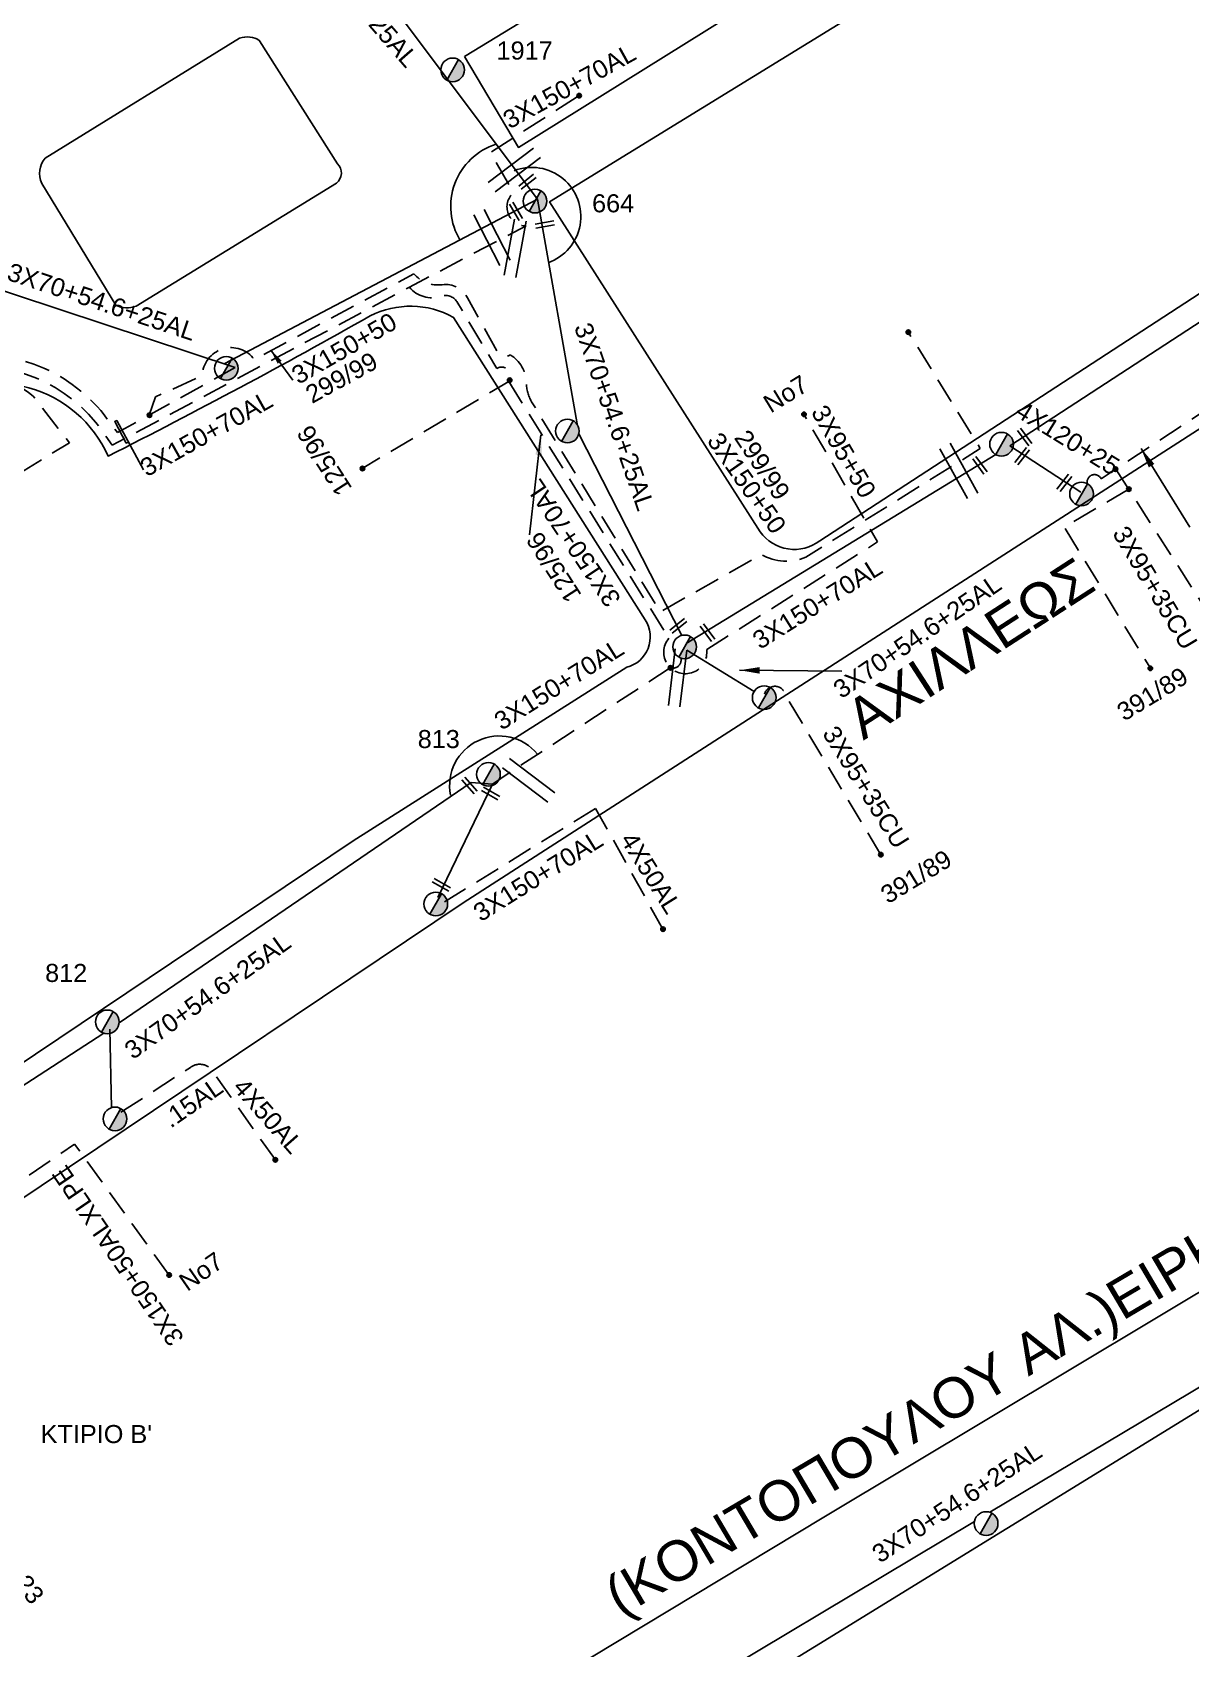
# Model space of a CAD drawing. Header units: millimetres. Extents: x 938 to 3112, y 793 to 1825.
# Drawn here: x 2561.8 to 2677.2, y 920.7 to 1081.8 of the extents above; entities that cross this region are included whole.
import ezdxf
from ezdxf.enums import TextEntityAlignment as Align

# ---------------------------------------------------------------- set-up
doc = ezdxf.new("R2010")
doc.units = ezdxf.units.MM
doc.linetypes.add('DASHED', pattern=[19.05, 12.7, -6.35])
for name, color, linetype in [('Γέφυρες Εναερίου Δικτύου', 7, 'Continuous'), ('Γυμνά εναέρια ΧΤ και ΦΟΠ (3Φ)   4x50+16AL', 7, 'Continuous'), ('Επιγραφές - Σχήματα', 7, 'Continuous'), ('Καλώδια ΧΤ   3x150+50AL', 7, 'DASHED'), ('Καλώδια ΧΤ   3x150+50ALXLPE', 7, 'DASHED'), ('Καλώδια ΧΤ   3x150+70AL', 7, 'DASHED'), ('Καλώδια ΧΤ   3x95+35CU', 7, 'DASHED'), ('Καλώδια ΧΤ   3x95+50CU', 7, 'DASHED'), ('Καλώδια ΧΤ   4x50AL', 7, 'DASHED'), ('Μηχανική τομή', 7, 'Continuous'), ('Στύλος ΦΜ', 7, 'Continuous'), ('Στύλος ΦΜ @ 1', 7, 'Continuous'), ('Συνδέσεις', 7, 'Continuous'), ('Συνεστραμμένα ΧΤ   3x70+54.6+25AL', 7, 'SYN_LINE'), ('Συνεστραμμένα ΧΤ   4x120+25AL', 7, 'SYN_LINE'), ('Τομή', 7, 'Continuous'), ('Υπόβαθρο ΔΕΗ', 7, 'Continuous'), ('Υπόγεια Καλώδια Δικτύου ΧΤ   .15', 7, 'DASHED')]:
    doc.layers.add(name, color=color, linetype=linetype)
doc.styles.get("Standard").update_dxf_attribs({"font": 'arial.ttf'})
doc.linetypes.add('SYN_LINE', pattern='A,0.5,-0.0001,["/\\/\\/\\/",Standard,S=0.1,R=0,X=0,Y=-0.05],-0.25', length=0.7501)
doc.dimstyles.new('ISO-25', dxfattribs={"dimtxt": 2.5, "dimasz": 2.5, "dimexe": 1.25, "dimexo": 0.625, "dimtad": 1, "dimtxsty": 'Standard', "dimcen": 2.5, "dimaunit": 2, "dimazin": 0, "dimtfac": 1, "dimtmove": 0, "dimatfit": 3, "dimfxl": 1, "dimarcsym": 0})

# ---------------------------------------------------------------- blocks, each defined once
blk = doc.blocks.new('ΥΠΑΡΧΩΝ ΤΣΙΜΕΝΤΕΝΙΟΣ ΣΤΥΛΟΣ')
at = {"layer": 'Στύλος ΦΜ'}
blk.add_hatch(color=256, dxfattribs=at).paths.add_polyline_path([(-1.29, -2.28, 0.574793), (2.62, 0, 0.268822), (1.3, 2.27)])
blk.add_line((-1.29, -2.28), (1.3, 2.27), dxfattribs=at)
blk.add_circle((0, 0), 2.62, dxfattribs=at)
at = {"layer": 'Στύλος ΦΜ', "flags": 4}
for tag, p in [('ΑΡΙΘΜΟΣ', (-4.68, 8.05)), ('ΤΥΠΟΣ', (-4.91, 3.03))]:
    blk.add_attdef(tag, p, '', height=4, dxfattribs=at)
blk = doc.blocks.new('ΤΟΜΗ')
at = {"layer": 'Τομή', "ltscale": 40}
for p, q in [((-5.68, 0), (5.68, 0)), ((5.68, -2.33), (-5.68, -2.33))]:
    blk.add_line(p, q, dxfattribs=at)
blk = doc.blocks.new('_ΣΥΝΔΕΣΗ')
at = {"layer": 'Συνδέσεις', "linetype": 'SYN_LINE', "ltscale": 40}
blk.add_hatch(color=256, dxfattribs=at).paths.add_polyline_path([(0.5, -0.01, 1), (-0.5, -0.01, 1)])
at = {"layer": 'Συνδέσεις'}
blk.add_circle((0, -0.01), 0.5, dxfattribs=at)
blk = doc.blocks.new('ΜΗΧΑΝΙΚΗ ΤΟΜΗ')
at = {"layer": 'Μηχανική τομή', "ltscale": 40}
for p, q in [((-1.89, 0.78), (1.89, 0.78)), ((1.89, 0), (-1.89, 0))]:
    blk.add_line(p, q, dxfattribs=at)

msp = doc.modelspace()

# ---------------------------------------------------------------- linework, layer by layer
at = {"layer": 'Γέφυρες Εναερίου Δικτύου', "color": 1, "linetype": 'DASHED', "ltscale": 0.2, "flags": 128}
msp.add_lwpolyline([(2550.66, 1041.55), (2548.93, 1044.35), (2553.53, 1047.11, -0.266678), (2561.84, 1045.58), (2565.46, 1040.93), (2557.61, 1036.09)], format="xyb", dxfattribs=at)
at = {"layer": 'Γέφυρες Εναερίου Δικτύου', "color": 173, "linetype": 'SYN_LINE', "ltscale": 15, "flags": 128}
msp.add_lwpolyline([(2602.19, 995.6), (2607.62, 1006.91)], dxfattribs=at)
at = {"layer": 'Γυμνά εναέρια ΧΤ και ΦΟΠ (3Φ)   4x50+16AL', "color": 133, "flags": 128}
msp.add_lwpolyline([(2659.21, 1040.61), (2700.39, 1067.46), (2757.12, 1104.21)], dxfattribs=at)
at = {"layer": 'Γυμνά εναέρια ΧΤ και ΦΟΠ (3Φ)   4x50+16AL', "color": 85, "flags": 128}
msp.add_lwpolyline([(2626.94, 1020.91), (2657.8, 1039.75)], dxfattribs=at)
at = {"layer": 'Επιγραφές - Σχήματα', "linetype": 'Continuous', "ltscale": 0.2}
msp.add_lwpolyline([(2572.84, 1038.21), (2570.18, 1043.14), (2569.98, 1043.05), (2571.13, 1040.89), (2571.35, 1040.98)], dxfattribs=at)
for centre, radius, start, end in [((2609.98, 1064.48), 6.51, 107.7438, 211.4483), ((2611.55, 1063.48), 4.89, 289.3278, 111.2112), ((2608.3, 1006.76), 4.94, 39.4727, 191.0613)]:
    msp.add_arc(centre, radius, start, end, dxfattribs=at)
at = {"layer": 'Καλώδια ΧΤ   3x150+50AL', "color": 85, "linetype": 'DASHED', "ltscale": 0.2, "flags": 128}
msp.add_lwpolyline([(2573.42, 1043.68), (2574.03, 1045.49), (2578.71, 1047.61, -0.717504), (2583.9, 1049.22), (2599.79, 1057.77, 0.258827), (2602.63, 1056.68, -0.323882), (2605.13, 1055.36), (2608.08, 1050.06, 0.413969), (2609.4, 1049.68, -0.259242), (2611.01, 1046.9, 0.12704), (2611.53, 1045.01), (2624.36, 1024.06), (2634.44, 1029.78, 0.234627), (2638.88, 1029.52), (2656.26, 1040.35), (2649.09, 1051.94)], format="xyb", dxfattribs=at)
at = {"layer": 'Καλώδια ΧΤ   3x150+50AL', "color": 133, "ltscale": 0.2, "flags": 128}
msp.add_lwpolyline([(2681.73, 1041.82), (2679.63, 1044.77), (2668.3, 1037.34)], dxfattribs=at)
at = {"layer": 'Καλώδια ΧΤ   3x150+50AL', "color": 133, "ltscale": 0.2}
msp.add_arc((2667.64, 1037.02), 0.729, 25.723, 194.4307, dxfattribs=at)
at = {"layer": 'Καλώδια ΧΤ   3x150+50ALXLPE', "color": 85, "linetype": 'DASHED', "ltscale": 0.2, "flags": 128}
msp.add_lwpolyline([(2575.41, 957.97), (2565.98, 971.02), (2524.58, 942.77), (2536.14, 927.68, -0.118282), (2536.81, 926.18, 0.616331), (2537.64, 924.3, 2.817309)], format="xyb", dxfattribs=at)
at = {"layer": 'Καλώδια ΧΤ   3x150+70AL', "color": 173, "linetype": 'DASHED', "ltscale": 0.2, "flags": 128}
for points in [[(2548.51, 1040.22), (2546.46, 1043.81), (2553.78, 1048.37, -0.284862), (2568.76, 1042.09), (2569.71, 1040.68), (2599.36, 1056.44), (2610.99, 1062.54, -0.699628), (2609.73, 1065.85), (2607.42, 1069.87), (2616.28, 1075.51)], [(2599.36, 1056.44, 0.319934), (2602.49, 1055.53, -0.339731), (2604.09, 1054.99), (2608.06, 1048.33, -0.830621), (2609.26, 1047.02), (2594.64, 1038.37)]]:
    msp.add_lwpolyline(points, format="xyb", dxfattribs=at)
at = {"layer": 'Καλώδια ΧΤ   3x150+70AL', "color": 85, "linetype": 'DASHED', "ltscale": 0.2, "flags": 128}
msp.add_lwpolyline([(2547.51, 1039.61), (2544.98, 1044.06), (2553.25, 1049.37, -0.285178), (2568.94, 1043.69), (2570.24, 1041.93), (2582, 1048.42)], format="xyb", dxfattribs=at)
at = {"layer": 'Καλώδια ΧΤ   3x150+70AL', "color": 173, "linetype": 'DASHED', "ltscale": 0.2, "flags": 128}
for points in [[(2609.26, 1047.02), (2625.21, 1021.45)], [(2628.99, 1020.31), (2646.02, 1031.04), (2638.68, 1043.76)], [(2625.36, 1018.49), (2607.62, 1006.91)], [(2617.91, 1004.48), (2602.86, 995.16)]]:
    msp.add_lwpolyline(points, dxfattribs=at)
at = {"layer": 'Καλώδια ΧΤ   3x150+70AL', "color": 173, "linetype": 'DASHED', "ltscale": 0.2}
for centre, radius, start, end in [((2626.85, 1020.05), 2.15, 139.7493, 6.9403), ((2625.61, 1019.28), 0.825, 252.9638, 12.4744)]:
    msp.add_arc(centre, radius, start, end, dxfattribs=at)
at = {"layer": 'Καλώδια ΧΤ   3x95+35CU', "color": 133, "linetype": 'DASHED', "ltscale": 0.2, "flags": 128}
for points in [[(2669.77, 1038.3), (2680.54, 1021.52)], [(2671.06, 1036.3), (2664.64, 1032.51), (2673.21, 1018.44)]]:
    msp.add_lwpolyline(points, dxfattribs=at)
at = {"layer": 'Καλώδια ΧΤ   3x95+35CU', "color": 85, "linetype": 'DASHED', "ltscale": 0.2, "flags": 128}
msp.add_lwpolyline([(2646.34, 999.86), (2636.84, 1015.75, 0.80448), (2634.75, 1015.86, 1.963919)], format="xyb", dxfattribs=at)
at = {"layer": 'Καλώδια ΧΤ   4x50AL', "color": 173, "linetype": 'DASHED', "ltscale": 0.2, "flags": 128}
msp.add_lwpolyline([(2624.63, 992.43), (2617.91, 1004.48)], dxfattribs=at)
msp.add_lwpolyline([(2585.99, 969.44), (2579.72, 978.32, 0.422365), (2577.53, 978.67), (2570.28, 973.99)], format="xyb", dxfattribs=at)
at = {"layer": 'Συνεστραμμένα ΧΤ   3x70+54.6+25AL', "color": 85, "linetype": 'SYN_LINE', "ltscale": 10}
msp.add_line((2627.01, 1020.24), (2633.72, 1016.13), dxfattribs=at)
at = {"layer": 'Συνεστραμμένα ΧΤ   3x70+54.6+25AL', "color": 85, "linetype": 'SYN_LINE', "ltscale": 20, "flags": 128}
for points in [[(2581.38, 1106.19), (2612.13, 1065.2)], [(2580.89, 1048.79), (2612.13, 1065.2), (2616.06, 1042.82)], [(2551.32, 1058.55), (2582, 1048.42)], [(2616.24, 1041.8), (2626.52, 1021.72)]]:
    msp.add_lwpolyline(points, dxfattribs=at)
at = {"layer": 'Συνεστραμμένα ΧΤ   3x70+54.6+25AL', "color": 173, "linetype": 'SYN_LINE', "ltscale": 20, "flags": 128}
for points in [[(2607.62, 1006.91), (2607.62, 1006.91), (2607.62, 1006.91), (2605.51, 1007.05), (2570.42, 983.1)], [(2568.88, 982.08), (2548.94, 969.14)]]:
    msp.add_lwpolyline(points, dxfattribs=at)
at = {"layer": 'Συνεστραμμένα ΧΤ   3x70+54.6+25AL', "color": 173, "linetype": 'SYN_LINE', "ltscale": 10, "flags": 128}
msp.add_lwpolyline([(2569.66, 974.65), (2569.48, 982.47)], dxfattribs=at)
at = {"layer": 'Συνεστραμμένα ΧΤ   3x70+54.6+25AL', "color": 27, "linetype": 'SYN_LINE', "ltscale": 20, "flags": 128}
for points in [[(2657.22, 934.32), (2685.57, 951.26), (2724.08, 973.97)], [(2621.9, 913.21), (2655.67, 933.39)]]:
    msp.add_lwpolyline(points, dxfattribs=at)
at = {"layer": 'Συνεστραμμένα ΧΤ   4x120+25AL', "color": 133, "linetype": 'SYN_LINE', "ltscale": 10, "flags": 128}
msp.add_lwpolyline([(2666.27, 1036), (2659.21, 1040.61)], dxfattribs=at)
at = {"layer": 'Υπόβαθρο ΔΕΗ', "flags": 128}
for points in [[(2604.85, 1079.41), (2610.21, 1070.36), (2714.5, 1135.34), (2708.99, 1142.81), (2604.85, 1079.41)], [(2604.85, 1079.41), (2610.21, 1070.36), (2714.5, 1135.34), (2708.99, 1142.81), (2604.85, 1079.41)], [(2526.18, 942.44), (2604.71, 995.07), (2681.26, 1044.35), (2748.99, 1089.11), (2795.34, 1025.37), (2698.46, 968.45), (2640.67, 933.84), (2566.01, 888.85), (2526.18, 942.44)], [(2526.18, 942.44), (2604.71, 995.07), (2681.26, 1044.35), (2748.99, 1089.11), (2795.34, 1025.37), (2698.46, 968.45), (2640.67, 933.84), (2566.01, 888.85), (2526.18, 942.44)], [(2572.65, 880.64), (2617.23, 821.23), (2649.75, 838.99), (2672.66, 851.15), (2702.49, 866.12), (2726.86, 879.15), (2760.13, 895.37), (2783.47, 907.9), (2829.67, 931.71), (2862.16, 947.38), (2843.44, 969.44), (2801.76, 1017.79), (2737.4, 979.78), (2678.52, 944.76), (2620.14, 908.85), (2572.65, 880.64)], [(2572.65, 880.64), (2617.23, 821.23), (2649.75, 838.99), (2672.66, 851.15), (2702.49, 866.12), (2726.86, 879.15), (2760.13, 895.37), (2783.47, 907.9), (2829.67, 931.71), (2862.16, 947.38), (2843.44, 969.44), (2801.76, 1017.79), (2737.4, 979.78), (2678.52, 944.76), (2620.14, 908.85), (2572.65, 880.64)]]:
    msp.add_lwpolyline(points, dxfattribs=at)
for points in [[(2718.6, 1129.66), (2742.38, 1097.66), (2640.26, 1031.16, -0.429782), (2634.33, 1032.06), (2613.33, 1064.92), (2718.6, 1129.66)], [(2718.6, 1129.66), (2742.38, 1097.66), (2640.26, 1031.16, -0.429782), (2634.33, 1032.06), (2613.33, 1064.92), (2718.6, 1129.66)], [(2563.03, 1069.29), (2582.43, 1081.24, -0.244541), (2584.42, 1081), (2592.18, 1068.73, -0.453316), (2592.09, 1066.8), (2572.1, 1054.54, -0.203953), (2570.08, 1054.63), (2562.71, 1066.78, -0.288912), (2563.03, 1069.29, -0.400744)], [(2563.03, 1069.29), (2582.43, 1081.24, -0.244541), (2584.42, 1081), (2592.18, 1068.73, -0.453316), (2592.09, 1066.8), (2572.1, 1054.54, -0.203953), (2570.08, 1054.63), (2562.71, 1066.78, -0.288912), (2563.03, 1069.29, -0.400744)], [(2551.14, 1044.6), (2488.24, 1004.75, 0.391239), (2486.53, 995.14), (2519.14, 951.19), (2593.73, 1001.26), (2621.01, 1018.54, 0.510923), (2622.86, 1023.27), (2603.75, 1053.42, 0.250103), (2595.45, 1053.57, -0.011728), (2569.32, 1039.59, 0.474115), (2551.14, 1044.6, 4.058174)], [(2551.14, 1044.6), (2488.24, 1004.75, 0.391239), (2486.53, 995.14), (2519.14, 951.19), (2593.73, 1001.26), (2621.01, 1018.54, 0.510923), (2622.86, 1023.27), (2603.75, 1053.42, 0.250103), (2595.45, 1053.57, -0.011728), (2569.32, 1039.59, 0.474115), (2551.14, 1044.6, 4.058174)]]:
    msp.add_lwpolyline(points, format="xyb", dxfattribs=at)

# ---------------------------------------------------------------- block references
at = {"layer": 'Μηχανική τομή'}
for p, xscale, yscale, zscale, rotation in [((2611, 1067.09), 0.4999999999998672, 0.4999999999998672, 0.4999999999998672, 218.7756453923402), ((2609.8, 1063.88), 0.4999999999999014, 0.4999999999999014, 0.4999999999999014, 301.0062530379299), ((2612.83, 1062.87), 0.4999999999998647, 0.4999999999998647, 0.4999999999998647, 190.3130589749287), ((2660.53, 1041.38), 0.5000000000000157, 0.5000000000000157, 0.5000000000000157, 306.4839455143924), ((2656.06, 1038.56), 0.5000000000000157, 0.5000000000000157, 0.5000000000000157, 306.4839455143924), ((2660.28, 1039.71), 0.4999999999999964, 0.4999999999999964, 0.4999999999999964, 232.1335583184488), ((2664.48, 1037.05), 0.4999999999999964, 0.4999999999999964, 0.4999999999999964, 232.1335583184488), ((2626.04, 1022.83), 0.4999999999998672, 0.4999999999998672, 0.4999999999998672, 218.7756453923402), ((2628.91, 1021.87), 0.5000000000000157, 0.5000000000000157, 0.5000000000000157, 306.4839455143924), ((2605.49, 1006.89), 0.5000000000000672, 0.5000000000000672, 0.5000000000000672, 131.3871812315487), ((2607.55, 1006.13), 0.5000000000000918, 0.5000000000000918, 0.5000000000000918, 150.6685101927299), ((2602.64, 997.03), 0.5000000000000918, 0.5000000000000918, 0.5000000000000918, 150.6685101927299)]:
    msp.add_blockref('ΜΗΧΑΝΙΚΗ ΤΟΜΗ', p, dxfattribs=dict(at, xscale=xscale, yscale=yscale, zscale=zscale, rotation=rotation))
at = {"layer": 'Στύλος ΦΜ @ 1', "ltscale": 40}
ref = msp.add_blockref('ΥΠΑΡΧΩΝ ΤΣΙΜΕΝΤΕΝΙΟΣ ΣΤΥΛΟΣ', (2603.66, 1078.09), dxfattribs=dict(at, xscale=0.4499999999998181, yscale=0.4499999999998181, zscale=0.4499999999998181))
ref.add_attrib('ΤΥΠΟΣ', '1917', (2608.04, 1079.12), dxfattribs={"layer": 'Στύλος ΦΜ', "height": 1.8, "flags": 4})
ref = msp.add_blockref('ΥΠΑΡΧΩΝ ΤΣΙΜΕΝΤΕΝΙΟΣ ΣΤΥΛΟΣ', (2603.66, 1078.09), dxfattribs=dict(at, xscale=0.4499999999998181, yscale=0.4499999999998181, zscale=0.4499999999998181))
ref.add_attrib('ΤΥΠΟΣ', '1917', (2608.04, 1079.12), dxfattribs={"layer": 'Στύλος ΦΜ', "height": 1.8, "flags": 4})
ref = msp.add_blockref('ΥΠΑΡΧΩΝ ΤΣΙΜΕΝΤΕΝΙΟΣ ΣΤΥΛΟΣ', (2611.87, 1065.01), dxfattribs=dict(at, xscale=0.4499999999998181, yscale=0.4499999999998181, zscale=0.4499999999998181))
ref.add_attrib('ΤΥΠΟΣ', '664', (2617.56, 1063.89), dxfattribs={"layer": 'Στύλος ΦΜ', "height": 1.8, "flags": 4})
ref = msp.add_blockref('ΥΠΑΡΧΩΝ ΤΣΙΜΕΝΤΕΝΙΟΣ ΣΤΥΛΟΣ', (2611.87, 1065.01), dxfattribs=dict(at, xscale=0.4499999999998181, yscale=0.4499999999998181, zscale=0.4499999999998181))
ref.add_attrib('ΤΥΠΟΣ', '664', (2617.56, 1063.89), dxfattribs={"layer": 'Στύλος ΦΜ', "height": 1.8, "flags": 4})
at = {"layer": 'Στύλος ΦΜ @ 1', "ltscale": 40, "xscale": 0.4499999999998181, "yscale": 0.4499999999998181, "zscale": 0.4499999999998181}
for p in [(2581.1, 1048.34), (2581.1, 1048.34), (2615.1, 1042.09), (2658.38, 1040.78), (2658.38, 1040.78), (2666.35, 1035.82), (2626.79, 1020.58), (2626.79, 1020.58), (2634.72, 1015.52), (2634.72, 1015.52), (2601.98, 994.95), (2570.01, 973.53), (2570.01, 973.53), (2656.84, 933.2), (2656.84, 933.2)]:
    msp.add_blockref('ΥΠΑΡΧΩΝ ΤΣΙΜΕΝΤΕΝΙΟΣ ΣΤΥΛΟΣ', p, dxfattribs=at)
at = {"layer": 'Στύλος ΦΜ @ 1', "ltscale": 40}
ref = msp.add_blockref('ΥΠΑΡΧΩΝ ΤΣΙΜΕΝΤΕΝΙΟΣ ΣΤΥΛΟΣ', (2607.23, 1007.87), dxfattribs=dict(at, xscale=0.4499999999998181, yscale=0.4499999999998181, zscale=0.4499999999998181))
ref.add_attrib('ΤΥΠΟΣ', '813', (2600.18, 1010.49), dxfattribs={"layer": 'Στύλος ΦΜ', "height": 1.8, "flags": 4})
ref = msp.add_blockref('ΥΠΑΡΧΩΝ ΤΣΙΜΕΝΤΕΝΙΟΣ ΣΤΥΛΟΣ', (2569.24, 983.2), dxfattribs=dict(at, xscale=0.4499999999998181, yscale=0.4499999999998181, zscale=0.4499999999998181))
ref.add_attrib('ΤΥΠΟΣ', '812', (2563.04, 987.18), dxfattribs={"layer": 'Στύλος ΦΜ', "height": 1.8, "flags": 4})
ref = msp.add_blockref('ΥΠΑΡΧΩΝ ΤΣΙΜΕΝΤΕΝΙΟΣ ΣΤΥΛΟΣ', (2569.24, 983.2), dxfattribs=dict(at, xscale=0.4499999999998181, yscale=0.4499999999998181, zscale=0.4499999999998181))
ref.add_attrib('ΤΥΠΟΣ', '812', (2563.04, 987.18), dxfattribs={"layer": 'Στύλος ΦΜ', "height": 1.8, "flags": 4})
at = {"layer": 'Συνδέσεις', "xscale": 0.4500000000000455, "yscale": 0.4500000000000455, "zscale": 0.4500000000000455}
for p in [(2616.28, 1075.52), (2649.09, 1051.95), (2609.35, 1047.17), (2638.68, 1043.76), (2573.45, 1043.68), (2594.67, 1038.36), (2669.74, 1038.29), (2671.06, 1036.31), (2625.37, 1018.5), (2673.21, 1018.45), (2646.34, 999.87), (2624.63, 992.44), (2585.99, 969.45), (2575.41, 957.98)]:
    msp.add_blockref('_ΣΥΝΔΕΣΗ', p, dxfattribs=at)
at = {"layer": 'Τομή'}
for p, xscale, yscale, zscale, rotation in [((2610.16, 1067.65), 0.5000000000000381, 0.5000000000000381, 0.5000000000000381, 217.2803637879193), ((2610.16, 1067.65), 0.5000000000000381, 0.5000000000000381, 0.5000000000000381, 217.2803637879193), ((2607.07, 1061.11), 0.5000000000000392, 0.5000000000000392, 0.5000000000000392, 117.3355536217317), ((2607.07, 1061.11), 0.5000000000000392, 0.5000000000000392, 0.5000000000000392, 117.3355536217317), ((2609.32, 1060.41), 0.5000000000000043, 0.5000000000000043, 0.5000000000000043, 79.6866472248008), ((2609.32, 1060.41), 0.5000000000000043, 0.5000000000000043, 0.5000000000000043, 79.6866472248008), ((2654.63, 1038.4), 0.4999999999999803, 0.4999999999999803, 0.4999999999999803, 298.9472543285693), ((2654.63, 1038.4), 0.4999999999999803, 0.4999999999999803, 0.4999999999999803, 298.9472543285693), ((2625.51, 1017.56), 0.5000000000000214, 0.5000000000000214, 0.5000000000000214, 83.04125954591123), ((2625.51, 1017.56), 0.5000000000000214, 0.5000000000000214, 0.5000000000000214, 83.04125954591123), ((2611.59, 1007.74), 0.5000000000000545, 0.5000000000000545, 0.5000000000000545, 322.719620088641), ((2611.59, 1007.74), 0.5000000000000545, 0.5000000000000545, 0.5000000000000545, 322.719620088641)]:
    msp.add_blockref('ΤΟΜΗ', p, dxfattribs=dict(at, xscale=xscale, yscale=yscale, zscale=zscale, rotation=rotation))

# ---------------------------------------------------------------- texts
at = {"layer": 'Επιγραφές - Σχήματα', "linetype": 'DASHED', "ltscale": 0.2, "attachment_point": 1}
for s, insert, char_height, width, rotation in [('299/99', (2588.78, 1046.36), 1.8, 10.8079, 28.7787), ('Νο7', (2634.42, 1045.36), 1.8, 10.8079, 31.4256), ('125/96', (2592.19, 1035.42), 1.8, 10.8079, 122.7258), ('299/99', (2633.16, 1042.42), 1.8, 10.8079, 303.5447), ('125/96', (2615.06, 1024.78), 1.8, 10.8079, 122.7258), ('ΑΧΙΛΛΕΩΣ', (2642.43, 1014.58), 4, 48.5909, 32.9125), ('391/89', (2669.66, 1014.65), 1.8, 10.8079, 31.4256), ('391/89', (2646.11, 996.44), 1.8, 10.8079, 31.4256), ('(ΚΟΝΤΟΠΟΥΛΟΥ ΑΛ.)ΕΙΡΗΝΗΣ', (2618.38, 927.29), 4, 95.2023, 30.5554), ('Νο7', (2576.18, 957.75), 1.8, 10.8079, 34.7367), ('Νο23', (2559.36, 930.83), 1.8, 10.8079, 308.1399)]:
    msp.add_mtext(s, dxfattribs=dict(at, insert=insert, char_height=char_height, width=width, rotation=rotation))
at = {"layer": 'Επιγραφές - Σχήματα', "color": 1, "linetype": 'Continuous', "ltscale": 0.2, "insert": (2562.6, 943.02), "char_height": 1.8, "width": 11.4214, "attachment_point": 1}
msp.add_mtext("ΚΤΙΡΙΟ Β'", dxfattribs=at)
at = {"layer": 'Καλώδια ΧΤ   3x150+50AL', "linetype": 'DASHED', "ltscale": 0.2, "insert": (2587.39, 1048.25), "char_height": 1.8, "width": 10.8079, "attachment_point": 1, "rotation": 29.8413}
msp.add_mtext('3Χ150+50', dxfattribs=at)
at = {"layer": 'Καλώδια ΧΤ   3x150+50ALXLPE', "ltscale": 0.2}
msp.add_text('3X150+50ALXLPE', height=1.8, rotation=124.3122, dxfattribs=at).set_placement((2570.29, 959.88), align=Align.MIDDLE)
at = {"layer": 'Καλώδια ΧΤ   3x150+70AL', "ltscale": 0.2}
for s, rotation, p in [('3X150+70AL', 28.9566, (2615.29, 1076.47)), ('3X150+70AL', 29.3582, (2579.11, 1041.84)), ('3X150+50', 304.9578, (2632.99, 1036.91)), ('3X150+70AL', 123.9427, (2615.69, 1030.91)), ('3X150+70AL', 32.0941, (2640.01, 1024.91)), ('3X150+70AL', 32.0941, (2614.25, 1016.85)), ('3X150+70AL', 32.0941, (2612.17, 997.76))]:
    msp.add_text(s, height=1.8, rotation=rotation, dxfattribs=at).set_placement(p, align=Align.MIDDLE)
at = {"layer": 'Καλώδια ΧΤ   3x95+35CU', "ltscale": 0.2}
for rotation, p in [(300.9878, (2673.69, 1026.47)), (302.0299, (2644.87, 1006.6))]:
    msp.add_text('3X95+35CU', height=1.8, rotation=rotation, dxfattribs=at).set_placement(p, align=Align.MIDDLE)
at = {"layer": 'Καλώδια ΧΤ   3x95+50CU', "ltscale": 0.2}
msp.add_text('3X95+50', height=1.8, rotation=300.0052, dxfattribs=at).set_placement((2642.65, 1040.06), align=Align.MIDDLE)
at = {"layer": 'Καλώδια ΧΤ   4x50AL', "ltscale": 0.2}
for rotation, p in [(301.8904, (2623.44, 998.05)), (311.3356, (2585.28, 973.84))]:
    msp.add_text('4X50AL', height=1.8, rotation=rotation, dxfattribs=at).set_placement(p, align=Align.MIDDLE)
at = {"layer": 'Συνεστραμμένα ΧΤ   3x70+54.6+25AL', "ltscale": 20}
for rotation, p in [(311.0361, (2593.28, 1086.13)), (341.7005, (2568.69, 1054.98)), (289.0329, (2619.79, 1043.53)), (34.4523, (2649.97, 1021.63)), (35.5119, (2579.23, 985.8)), (33.3887, (2653.92, 935.33))]:
    msp.add_text('3X70+54.6+25AL', height=1.8, rotation=rotation, dxfattribs=at).set_placement(p, align=Align.MIDDLE)
at = {"layer": 'Συνεστραμμένα ΧΤ   4x120+25AL', "linetype": 'DASHED', "ltscale": 0.2, "insert": (2660.54, 1045.19), "char_height": 1.8, "width": 10.8079, "attachment_point": 1, "rotation": 328.2793}
msp.add_mtext('4Χ120+25', dxfattribs=at)
at = {"layer": 'Υπόγεια Καλώδια Δικτύου ΧΤ   .15', "linetype": 'DASHED', "ltscale": 0.2, "insert": (2574.53, 974.03), "char_height": 1.8, "width": 10.8079, "attachment_point": 1, "rotation": 34.7367}
msp.add_mtext('.15AL', dxfattribs=at)

# ---------------------------------------------------------------- leaders
at = {"layer": 'Επιγραφές - Σχήματα', "ltscale": 40}
for points, override in [([(2585.53, 1050.16), (2587.72, 1047.16)], {"dimasz": 1.5, "dimtad": 0}), ([(2612.46, 1041.71), (2611.33, 1031.76)], {"dimasz": 2, "dimtad": 0}), ([(2672.28, 1040.34), (2677.14, 1032.5)], {"dimasz": 2, "dimtad": 0}), ([(2632.27, 1018.25), (2642.45, 1018.17)], {"dimasz": 2, "dimtad": 0})]:
    msp.add_leader(points, dimstyle='ISO-25', override=override, dxfattribs=at)

doc.saveas('drawing.dxf')
